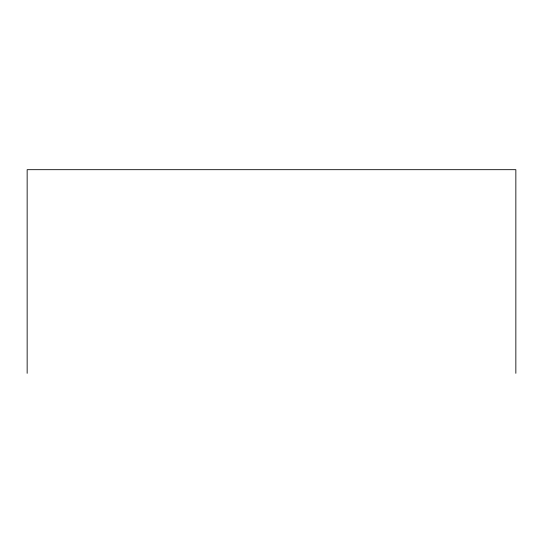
<?xml version="1.0" encoding="UTF-8"?>
<svg xmlns="http://www.w3.org/2000/svg" width="543" height="543" viewBox="0 0 543 543"><rect width="100%" height="100%" fill="white"/><g stroke="black" fill="none" stroke-linecap="round" stroke-linejoin="round"><path stroke-width="0.81" d="M515.85 373.319L515.85 169.681L27.15 169.681L27.15 373.319"/></g></svg>
